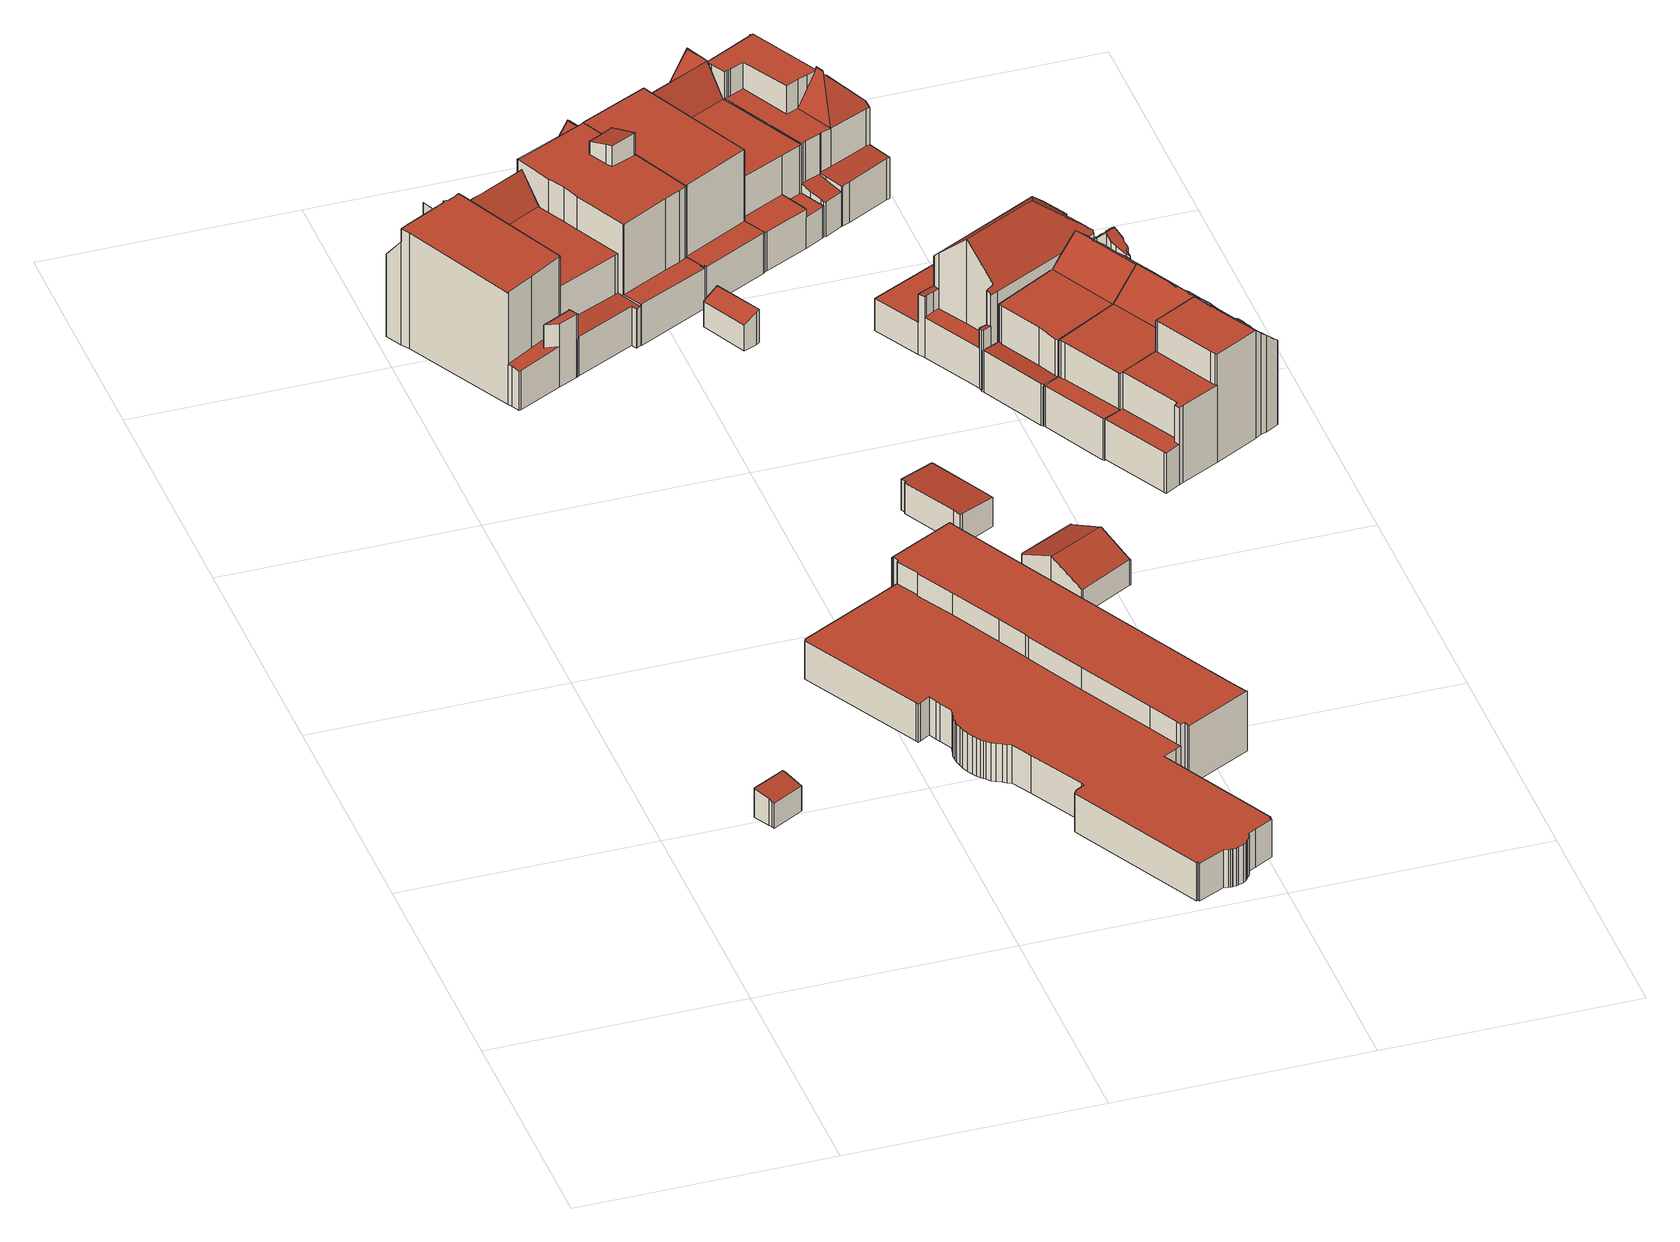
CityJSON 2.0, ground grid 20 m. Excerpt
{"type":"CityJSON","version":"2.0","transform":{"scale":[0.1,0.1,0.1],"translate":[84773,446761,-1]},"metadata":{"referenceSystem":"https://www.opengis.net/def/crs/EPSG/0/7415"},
"CityObjects":{
"building1":{"type":"Building","attributes":{"dak_type":"horizontal","data_area":4.95,"data_coverage":0.858,"geconstateerd":false,"gid":11186734,"h_dak_50p":2.16,"h_dak_70p":2.23,"h_dak_max":2.36,"h_dak_min":1.97,"h_maaiveld":-0.21,"kas_warenhuis":false,"lod11_replace":false,"ondergronds_type":"above ground","oorspronkelijkbouwjaar":1981,"pw_actueel":"yes","pw_bron":"ahn3","reconstructie_methode":"tudelft3d-geoflow","reconstruction_skipped":false,"rmse_lod12":0.113,"rmse_lod13":0.124,"rmse_lod22":0.0182,"rn":1,"status":"Pand in gebruik","t_run":26.86,"val3dity_codes_lod12":"[]","val3dity_codes_lod13":"[]","val3dity_codes_lod22":"[]"},"children":["building1-1"]},
"building1-1":{"type":"BuildingPart","parents":["building1"],"geometry":[{"type":"Solid","lod":"2.2","boundaries":[[[[0,1,2,3,4,5,6,7]],[[8,3,2,9]],[[10,6,5,11]],[[12,0,7,13]],[[9,2,1,14]],[[15,4,3,8]],[[11,5,4,15]],[[13,7,6,10]],[[14,1,0,12]],[[14,12,13,10,11,15,8,9]]]],"semantics":{"surfaces":[{"type":"GroundSurface"},{"type":"WallSurface","on_footprint_edge":true},{"type":"RoofSurface"}],"values":[[0,1,1,1,1,1,1,1,1,2]]}}]},
"building2":{"type":"Building","attributes":{"dak_type":"slanted","data_area":71.95,"data_coverage":0.919,"geconstateerd":false,"gid":17147021,"h_dak_50p":9.7,"h_dak_70p":9.83,"h_dak_max":10.12,"h_dak_min":3.31,"h_maaiveld":-0.1,"kas_warenhuis":false,"lod11_replace":false,"ondergronds_type":"above ground","oorspronkelijkbouwjaar":1918,"pw_actueel":"yes","pw_bron":"ahn3","reconstructie_methode":"tudelft3d-geoflow","reconstruction_skipped":false,"rmse_lod12":2.38,"rmse_lod13":0.674,"rmse_lod22":0.244,"rn":1,"status":"Pand in gebruik","t_run":100.86,"val3dity_codes_lod12":"[]","val3dity_codes_lod13":"[]","val3dity_codes_lod22":"[]"},"children":["building2-1"]},
"building2-1":{"type":"BuildingPart","parents":["building2"],"geometry":[{"type":"Solid","lod":"2.2","boundaries":[[[[16,17,18,19,20,21,22,23,24,25,26,27,28,29,30,31,32,33,34,35,36,37,38,39,40]],[[41,42,43,44]],[[45,46,47,48]],[[49,50,51,52]],[[53,22,21,54]],[[54,21,20,55]],[[56,57,58,59]],[[60,40,39,61]],[[62,16,40,60]],[[63,29,28,64]],[[65,66,30,29,63]],[[67,68,57,56]],[[59,58,69,70,71]],[[72,73,74,75]],[[76,32,31,77]],[[78,79,80,81]],[[82,83,66,65]],[[81,80,83,82]],[[84,33,32,76]],[[44,43,36,35,85]],[[79,27,26,86]],[[64,28,27,79,78]],[[87,37,36,43]],[[88,89,42,41]],[[90,34,33,84]],[[71,70,89,88]],[[91,92,50,49,93]],[[75,74,94,95]],[[77,31,30,66]],[[96,23,22,53]],[[97,25,24,73,72]],[[95,94,46,45]],[[98,55,99]],[[99,55,20,92,91]],[[100,18,17,51]],[[101,19,18,100]],[[48,47,68,67]],[[102,103,86,104]],[[104,86,26,25,97]],[[73,24,23,96]],[[92,20,19,101]],[[105,90,106,107]],[[85,35,34,90,105]],[[108,109,103,102]],[[107,106,109,108]],[[52,51,17,16,62]],[[93,49,110,111]],[[111,110,69,58]],[[61,39,38,112]],[[112,38,37,87]],[[64,78,81,82,65,63]],[[47,98,99,91,93,111,58,57,68]],[[73,96,53,54,55,98,47,46,94,74]],[[86,103,109,106,90,84,76,77,66,83,80,79]],[[92,101,100,51,50]],[[85,105,107,108,102,104,97,72,75,95,45,48,67,56,59,71,88,41,44]],[[112,87,43,42,89,70,69,110,49,52,62,60,61]]]],"semantics":{"surfaces":[{"type":"GroundSurface"},{"type":"WallSurface","on_footprint_edge":false},{"type":"WallSurface","on_footprint_edge":true},{"type":"RoofSurface"}],"values":[[0,1,1,1,2,2,1,2,2,2,2,1,1,1,2,1,1,1,2,2,2,2,2,1,2,1,1,1,2,2,2,1,1,2,2,2,1,1,2,2,2,1,2,1,1,2,1,1,2,2,3,3,3,3,3,3,3]]}}]},
"building3":{"type":"Building","attributes":{"dak_type":"multiple horizontal","data_area":526.29,"data_coverage":0.95,"geconstateerd":false,"gid":18958483,"h_dak_50p":3.18,"h_dak_70p":5.08,"h_dak_max":5.3,"h_dak_min":3.01,"h_maaiveld":-0.098,"kas_warenhuis":false,"lod11_replace":false,"ondergronds_type":"above ground","oorspronkelijkbouwjaar":1990,"pw_actueel":"yes","pw_bron":"ahn3","reconstructie_methode":"tudelft3d-geoflow","reconstruction_skipped":false,"rmse_lod12":1.54,"rmse_lod13":1.13,"rmse_lod22":0.111,"rn":1,"status":"Pand in gebruik","t_run":601.29,"val3dity_codes_lod12":"[]","val3dity_codes_lod13":"[]","val3dity_codes_lod22":"[]"},"children":["building3-1"]},
"building3-1":{"type":"BuildingPart","parents":["building3"],"geometry":[{"type":"Solid","lod":"2.2","boundaries":[[[[113,114,115,116,117,118,119,120,121,122,123,124,125,126,127,128,129,130,131,132,133,134,135,136,137,138,139,140,141,142,143,144,145,146,147,148,149,150,151,152,153,154,155,156,157,158,159,160,161,162,163,164,165,166,167,168,169,170,171,172,173,174,175,176,177,178,179,180,181,182,183,184,185,186,187,188,189]],[[190,179,178,191]],[[191,178,177,192]],[[193,181,180,194]],[[195,173,172,196]],[[197,175,174,198]],[[199,176,175,197]],[[200,171,170,201]],[[202,145,144,203]],[[204,205,206,207]],[[201,170,169,208]],[[198,174,173,195]],[[208,169,168,209]],[[209,168,167,210]],[[211,158,157,212]],[[213,165,164,214]],[[214,164,163,215]],[[210,167,166,216]],[[216,166,165,213]],[[217,162,161,218]],[[215,163,162,217]],[[219,152,151,220]],[[221,149,148,222]],[[223,150,149,221]],[[220,151,150,223]],[[207,206,224,225]],[[226,227,228,229]],[[230,129,128,231]],[[232,189,188,233]],[[234,118,117,235]],[[235,117,116,236]],[[237,127,126,238]],[[239,123,122,240]],[[236,116,115,241]],[[242,114,113,243]],[[244,132,131,245]],[[243,113,189,232]],[[233,188,187,246]],[[247,119,118,234]],[[248,186,185,249]],[[238,126,125,250]],[[251,156,155,252]],[[253,254,255,256]],[[257,121,120,258]],[[259,133,132,244]],[[260,130,129,230]],[[245,131,130,260]],[[261,262,263,264]],[[265,140,139,266]],[[266,139,138,267]],[[267,138,137,268]],[[268,137,136,269,270]],[[270,269,227,226]],[[269,136,135,271]],[[229,228,272,273]],[[273,272,274,275]],[[275,274,205,204]],[[225,224,276,277]],[[240,122,121,257]],[[258,120,119,247]],[[277,276,254,253]],[[256,255,278,279]],[[252,155,154,278]],[[279,278,154,153,280]],[[249,185,184,281]],[[282,147,146,283,284]],[[250,125,124,285]],[[286,159,158,211]],[[246,187,186,248]],[[281,184,183,287]],[[287,183,182,288]],[[194,180,179,190]],[[288,182,181,193]],[[192,177,176,199]],[[284,283,262,261]],[[212,157,156,251]],[[289,160,159,286]],[[218,161,160,289]],[[264,263,142,141,290]],[[291,143,142,263]],[[290,141,140,265]],[[203,144,143,291]],[[280,153,152,219]],[[231,128,127,237]],[[285,124,123,239]],[[241,115,114,242]],[[222,148,147,282]],[[283,146,145,202]],[[292,134,133,259]],[[271,135,134,292]],[[196,172,171,200]],[[281,287,288,193,194,190,191,192,199,197,198,195,196,200,201,208,209,210,216,213,214,215,217,218,289,286,211,212,251,252,278,255,254,276,224,206,205,274,272,228,227,269,271,292,259,244,245,260,230,231,237,238,250,285,239,240,257,258,247,234,235,236,241,242,243,232,233,246,248,249]],[[291,263,262,283,202,203]],[[222,282,284,261,264,290,265,266,267,268,270,226,229,273,275,204,207,225,277,253,256,279,280,219,220,223,221]]]],"semantics":{"surfaces":[{"type":"GroundSurface"},{"type":"WallSurface","on_footprint_edge":true},{"type":"WallSurface","on_footprint_edge":false},{"type":"RoofSurface"}],"values":[[0,1,1,1,1,1,1,1,1,2,1,1,1,1,1,1,1,1,1,1,1,1,1,1,1,2,2,1,1,1,1,1,1,1,1,1,1,1,1,1,1,1,2,1,1,1,1,2,1,1,1,1,2,1,2,2,2,2,1,1,2,2,1,1,1,1,1,1,1,1,1,1,1,1,2,1,1,1,1,1,1,1,1,1,1,1,1,1,1,1,1,3,3,3]]}}]},
"building4":{"type":"Building","attributes":{"dak_type":"slanted","data_area":65.63,"data_coverage":0.868,"geconstateerd":false,"gid":18958386,"h_dak_50p":6.87,"h_dak_70p":6.97,"h_dak_max":10,"h_dak_min":3.19,"h_maaiveld":-0.061,"kas_warenhuis":false,"lod11_replace":false,"ondergronds_type":"above ground","oorspronkelijkbouwjaar":1914,"pw_actueel":"yes","pw_bron":"ahn3","reconstructie_methode":"tudelft3d-geoflow","reconstruction_skipped":false,"rmse_lod12":1.55,"rmse_lod13":1.5,"rmse_lod22":0.0338,"rn":1,"status":"Pand in gebruik","t_run":83.81,"val3dity_codes_lod12":"[]","val3dity_codes_lod13":"[]","val3dity_codes_lod22":"[]"},"children":["building4-1"]},
"building4-1":{"type":"BuildingPart","parents":["building4"],"geometry":[{"type":"Solid","lod":"2.2","boundaries":[[[[293,294,295,296,297,298,299,300,301,302,303,28,304,305,306,307,25,308,309,21]],[[310,305,304,311]],[[312,303,302,313]],[[314,315,316,317]],[[317,316,297,296,318]],[[313,302,301,319]],[[319,301,300,320]],[[54,21,309,321]],[[322,298,297,316]],[[311,304,28,323]],[[323,28,303,312]],[[324,325,315,314]],[[326,295,294,327]],[[328,306,305,310,329]],[[329,310,325,324]],[[330,25,307,331]],[[332,293,21,54]],[[333,308,25,330]],[[318,296,295,326]],[[331,307,306,328]],[[321,309,308,333]],[[327,294,293,332]],[[320,300,299,334]],[[334,299,298,322]],[[335,336,337,338,328,329,324,314,317,318]],[[339,340,341,331,328,338,337,336,335,318,326,342]],[[341,340,339,342,326,327,332,54,321,333,330,331]],[[334,322,316,315,325,310,311,323,312,313,319,320]]]],"semantics":{"surfaces":[{"type":"GroundSurface"},{"type":"WallSurface","on_footprint_edge":true},{"type":"WallSurface","on_footprint_edge":false},{"type":"RoofSurface"}],"values":[[0,1,1,2,1,1,1,1,1,1,1,2,1,1,2,1,1,1,1,1,1,1,1,1,3,3,3,3]]}}]},
"building5":{"type":"Building","attributes":{"dak_type":"slanted","data_area":82.8,"data_coverage":0.931,"geconstateerd":false,"gid":18958197,"h_dak_50p":9.75,"h_dak_70p":9.94,"h_dak_max":11.66,"h_dak_min":3.34,"h_maaiveld":-0.073,"kas_warenhuis":false,"lod11_replace":false,"ondergronds_type":"above ground","oorspronkelijkbouwjaar":1914,"pw_actueel":"yes","pw_bron":"ahn3","reconstructie_methode":"tudelft3d-geoflow","reconstruction_skipped":false,"rmse_lod12":2.57,"rmse_lod13":1.73,"rmse_lod22":0.313,"rn":1,"status":"Pand in gebruik","t_run":114.33,"val3dity_codes_lod12":"[]","val3dity_codes_lod13":"[]","val3dity_codes_lod22":"[]"},"children":["building5-1"]},
"building5-1":{"type":"BuildingPart","parents":["building5"],"geometry":[{"type":"Solid","lod":"2.2","boundaries":[[[[343,344,345,346,347,348,349,350,351,352,353,354,355,356,299,357,358,359,360,361,362,363,364,365,366,367,368,369,370,371,372,373]],[[374,375,376,377]],[[378,369,368,379]],[[380,364,363,381]],[[382,356,355,383]],[[379,368,367,384]],[[385,373,386,387]],[[381,363,362,388]],[[389,299,356,382]],[[390,345,344,391]],[[392,393,375,374]],[[377,376,361,360,394]],[[394,360,359,395]],[[395,359,358,396]],[[388,362,361,376]],[[397,354,353,398]],[[398,353,352,399]],[[400,401,402,403]],[[404,405,393,392]],[[406,407,405,404]],[[408,370,369,378]],[[409,348,347,407,406]],[[410,349,348,409]],[[411,357,299,389]],[[412,411,413,414]],[[415,416,350,349,410,417]],[[418,419,420,421]],[[396,358,357,411,412]],[[422,423,419,418]],[[414,413,424,425]],[[399,352,351,420]],[[426,427,416,415]],[[421,420,351,350,416]],[[384,367,366,428]],[[429,430,431,432]],[[417,410,401,400]],[[383,355,354,397]],[[403,402,430,429]],[[432,431,427,426]],[[425,424,423,422]],[[433,434,435,436]],[[428,366,365,435]],[[387,386,437,438]],[[386,373,372,439]],[[436,435,365,364,380]],[[438,437,434,433]],[[440,343,373,385]],[[439,372,371,441]],[[391,344,343,440]],[[442,346,345,390]],[[441,371,370,408]],[[407,347,346,442]],[[388,376,375,393,440,385,387,438,433,436,380,381]],[[405,407,442,390,391,440,393]],[[419,423,424,413,411,389,382,383,397,398,399,420]],[[427,431,430,402,401,410,409,406,404,392,374,377,394,395,396,412,414,425,422,418,421,416]],[[400,403,429,432,426,415,417]],[[439,441,408,378,379,384,428,435,434,437,386]]]],"semantics":{"surfaces":[{"type":"GroundSurface"},{"type":"WallSurface","on_footprint_edge":false},{"type":"WallSurface","on_footprint_edge":true},{"type":"RoofSurface"}],"values":[[0,1,2,2,2,2,2,2,2,2,1,2,2,2,2,2,2,1,1,1,2,2,2,2,1,2,1,2,1,1,2,1,2,2,1,1,2,1,1,1,1,2,1,2,2,1,2,2,2,2,2,2,3,3,3,3,3,3]]}}]},
"building6":{"type":"Building","attributes":{"dak_type":"horizontal","data_area":15.14,"data_coverage":0.771,"geconstateerd":false,"gid":17152733,"h_dak_50p":2.49,"h_dak_70p":2.54,"h_dak_max":2.69,"h_dak_min":2.27,"h_maaiveld":-0.116,"kas_warenhuis":false,"lod11_replace":false,"ondergronds_type":"above ground","oorspronkelijkbouwjaar":1995,"pw_actueel":"yes","pw_bron":"ahn3","reconstructie_methode":"tudelft3d-geoflow","reconstruction_skipped":false,"rmse_lod12":0.0863,"rmse_lod13":0.0979,"rmse_lod22":0.0139,"rn":1,"status":"Pand in gebruik","t_run":67.44,"val3dity_codes_lod12":"[]","val3dity_codes_lod13":"[]","val3dity_codes_lod22":"[]"},"children":["building6-1"]},
"building6-1":{"type":"BuildingPart","parents":["building6"],"geometry":[{"type":"Solid","lod":"2.2","boundaries":[[[[443,444,445,446,447,448,449,450,451,452,453]],[[454,447,446,455]],[[456,448,447,454]],[[455,446,445,457]],[[458,452,451,459]],[[460,453,452,458]],[[459,451,450,461]],[[457,445,444,462]],[[463,443,453,460]],[[462,444,443,463]],[[464,449,448,456]],[[461,450,449,464]],[[458,459,461,464,456,454,455,457,462,463,460]]]],"semantics":{"surfaces":[{"type":"GroundSurface"},{"type":"WallSurface","on_footprint_edge":true},{"type":"RoofSurface"}],"values":[[0,1,1,1,1,1,1,1,1,1,1,1,2]]}}]},
"building7":{"type":"Building","attributes":{"dak_type":"slanted","data_area":5.02,"data_coverage":0.862,"geconstateerd":false,"gid":14670235,"h_dak_50p":2.32,"h_dak_70p":2.45,"h_dak_max":2.69,"h_dak_min":1.79,"h_maaiveld":-0.197,"kas_warenhuis":false,"lod11_replace":false,"ondergronds_type":"above ground","oorspronkelijkbouwjaar":1914,"pw_actueel":"yes","pw_bron":"ahn3","reconstructie_methode":"tudelft3d-geoflow","reconstruction_skipped":false,"rmse_lod12":0.274,"rmse_lod13":0.299,"rmse_lod22":0.0464,"rn":1,"status":"Pand in gebruik","t_run":41.94,"val3dity_codes_lod12":"[]","val3dity_codes_lod13":"[]","val3dity_codes_lod22":"[]"},"children":["building7-1"]},
"building7-1":{"type":"BuildingPart","parents":["building7"],"geometry":[{"type":"Solid","lod":"2.2","boundaries":[[[[465,466,467,468,469,470,471]],[[472,465,471,473]],[[474,470,469,475]],[[473,471,470,474]],[[475,469,468,476]],[[477,467,466,478]],[[476,468,467,477]],[[478,466,465,472]],[[476,477,478,472,473,474,475]]]],"semantics":{"surfaces":[{"type":"GroundSurface"},{"type":"WallSurface","on_footprint_edge":true},{"type":"RoofSurface"}],"values":[[0,1,1,1,1,1,1,1,2]]}}]},
"building8":{"type":"Building","attributes":{"dak_type":"slanted","data_area":76.21,"data_coverage":0.939,"geconstateerd":false,"gid":18958106,"h_dak_50p":9.74,"h_dak_70p":9.86,"h_dak_max":10.09,"h_dak_min":3.27,"h_maaiveld":-0.079,"kas_warenhuis":false,"lod11_replace":false,"ondergronds_type":"above ground","oorspronkelijkbouwjaar":1914,"pw_actueel":"yes","pw_bron":"ahn3","reconstructie_methode":"tudelft3d-geoflow","reconstruction_skipped":false,"rmse_lod12":2.39,"rmse_lod13":0.617,"rmse_lod22":0.0521,"rn":1,"status":"Pand in gebruik","t_run":90.33,"val3dity_codes_lod12":"[]","val3dity_codes_lod13":"[]","val3dity_codes_lod22":"[]"},"children":["building8-1"]},
"building8-1":{"type":"BuildingPart","parents":["building8"],"geometry":[{"type":"Solid","lod":"2.2","boundaries":[[[[479,345,480,481,482,483,484,485,486,487,488,489,490,491,492,493,351,494,347]],[[495,490,489,496]],[[497,484,483,498]],[[406,499,347,494,500]],[[501,485,484,497]],[[502,480,345,390]],[[503,504,481,480,502]],[[505,506,507,508]],[[509,491,490,495]],[[510,511,512,513]],[[508,507,514,515]],[[516,488,487,514]],[[517,518,519,512]],[[520,479,347,499]],[[521,522,504,503]],[[515,514,487,486,511,510]],[[420,351,493,523]],[[390,345,479,520]],[[524,482,481,504]],[[525,526,499,406]],[[523,493,492,527]],[[527,492,491,509]],[[421,420,506,505]],[[496,489,488,516]],[[511,486,485,501]],[[528,529,526,525]],[[498,483,482,524]],[[500,494,351,420,421]],[[513,512,519,529,528]],[[518,517,530]],[[531,532,530]],[[532,531,522,521]],[[510,513,528,525,406,500,421,505,508,515]],[[496,516,514,507,506,420,523,527,509,495]],[[530,532,521,503,502,390,520,499,526,529,519,518]],[[522,531,530,517,512,511,501,497,498,524,504]]]],"semantics":{"surfaces":[{"type":"GroundSurface"},{"type":"WallSurface","on_footprint_edge":true},{"type":"WallSurface","on_footprint_edge":false},{"type":"RoofSurface"}],"values":[[0,1,1,1,1,1,1,2,1,2,2,1,2,1,2,1,1,1,1,2,1,1,2,1,1,2,1,1,2,2,2,2,3,3,3,3]]}}]},
"building9":{"type":"Building","attributes":{"dak_type":"slanted","data_area":26.99,"data_coverage":0.902,"geconstateerd":false,"gid":17152734,"h_dak_50p":2.78,"h_dak_70p":3.04,"h_dak_max":3.5,"h_dak_min":2.12,"h_maaiveld":-0.115,"kas_warenhuis":false,"lod11_replace":false,"ondergronds_type":"above ground","oorspronkelijkbouwjaar":1999,"pw_actueel":"yes","pw_bron":"ahn3","reconstructie_methode":"tudelft3d-geoflow","reconstruction_skipped":false,"rmse_lod12":0.455,"rmse_lod13":0.466,"rmse_lod22":0.0306,"rn":1,"status":"Pand in gebruik","t_run":71.82,"val3dity_codes_lod12":"[]","val3dity_codes_lod13":"[]","val3dity_codes_lod22":"[]"},"children":["building9-1"]},
"building9-1":{"type":"BuildingPart","parents":["building9"],"geometry":[{"type":"Solid","lod":"2.2","boundaries":[[[[533,534,535,536,537,538,539,540,541,542,543,544]],[[545,539,538,546]],[[547,544,543,548]],[[549,542,541,550]],[[551,533,544,547]],[[552,540,539,545]],[[548,543,542,549]],[[550,541,540,552]],[[553,536,535,554]],[[554,535,534,555]],[[546,538,537,556]],[[556,537,536,553]],[[555,534,533,551]],[[547,548,549,550,552,545,546,557,558]],[[555,551,547,558,557,546,556,553,554]]]],"semantics":{"surfaces":[{"type":"GroundSurface"},{"type":"WallSurface","on_footprint_edge":true},{"type":"RoofSurface"}],"values":[[0,1,1,1,1,1,1,1,1,1,1,1,1,2,2]]}}]},
"building10":{"type":"Building","attributes":{"dak_type":"slanted","data_area":71.56,"data_coverage":0.891,"geconstateerd":false,"gid":18958103,"h_dak_50p":6.91,"h_dak_70p":7,"h_dak_max":9.51,"h_dak_min":2.56,"h_maaiveld":-0.086,"kas_warenhuis":false,"lod11_replace":false,"ondergronds_type":"above ground","oorspronkelijkbouwjaar":1914,"pw_actueel":"yes","pw_bron":"ahn3","reconstructie_methode":"tudelft3d-geoflow","reconstruction_skipped":false,"rmse_lod12":1.83,"rmse_lod13":0.795,"rmse_lod22":0.0291,"rn":1,"status":"Pand in gebruik","t_run":92.2,"val3dity_codes_lod12":"[]","val3dity_codes_lod13":"[]","val3dity_codes_lod22":"[]"},"children":["building10-1"]},
"building10-1":{"type":"BuildingPart","parents":["building10"],"geometry":[{"type":"Solid","lod":"2.2","boundaries":[[[[559,560,561,562,563,564,565,566,567,568,489,488,569,570,571,572,573,484,574,575,576,577,578]],[[579,566,565,580]],[[581,561,560,582]],[[583,576,575,584]],[[585,567,566,579]],[[586,562,561,581]],[[497,484,573,587]],[[588,571,570,589]],[[590,563,562,586]],[[591,569,488,592]],[[587,573,572,593]],[[593,572,571,594]],[[595,574,484,497]],[[596,577,576,583]],[[597,578,577,596]],[[594,571,588]],[[580,565,564,598]],[[599,489,568,600]],[[600,568,567,585,601]],[[601,585,602,603]],[[582,560,559,604]],[[582,605,606]],[[604,559,578,597]],[[603,602,607,608]],[[609,608,607,610,611]],[[612,598,564,563,590]],[[611,610,598,612]],[[606,605,613]],[[592,488,489,599]],[[589,570,569,591,614]],[[615,616,608,609]],[[614,591,616,615]],[[584,575,574,595]],[[617,581,582,606,618,619,620,593,594,588]],[[598,610,607,602,585,579,580]],[[606,613,621,595,497,587,593,620,619,618]],[[590,586,581,617,588,589,614,615,609,611,612]],[[616,591,592,599,600,601,603,608]],[[604,597,596,583,584,595,621,613,605,582]]]],"semantics":{"surfaces":[{"type":"GroundSurface"},{"type":"WallSurface","on_footprint_edge":true},{"type":"WallSurface","on_footprint_edge":false},{"type":"RoofSurface"}],"values":[[0,1,1,1,1,1,1,1,1,1,1,1,1,1,1,1,1,1,1,2,1,2,1,2,2,1,2,2,1,1,2,2,1,3,3,3,3,3,3]]}}]},
"building11":{"type":"Building","attributes":{"dak_type":"slanted","data_area":78.34,"data_coverage":0.865,"geconstateerd":false,"gid":18958201,"h_dak_50p":7.93,"h_dak_70p":8.92,"h_dak_max":9.98,"h_dak_min":2.81,"h_maaiveld":-0.091,"kas_warenhuis":false,"lod11_replace":false,"ondergronds_type":"above ground","oorspronkelijkbouwjaar":1914,"pw_actueel":"yes","pw_bron":"ahn3","reconstructie_methode":"tudelft3d-geoflow","reconstruction_skipped":false,"rmse_lod12":2.44,"rmse_lod13":1.48,"rmse_lod22":0.188,"rn":1,"status":"Pand in gebruik","t_run":138.2,"val3dity_codes_lod12":"[]","val3dity_codes_lod13":"[]","val3dity_codes_lod22":"[]"},"children":["building11-1"]},
"building11-1":{"type":"BuildingPart","parents":["building11"],"geometry":[{"type":"Solid","lod":"2.2","boundaries":[[[[622,623,624,625,626,627,628,629,630,631,632,633,634,565,635,636,564,637,638,639,640,641,642,560,559,576,643,644,645,646,647,648,649,650,651,652]],[[653,654,633,632,655]],[[656,645,644,657]],[[583,576,559,658,604]],[[659,625,624,660,661]],[[662,650,649,663]],[[664,651,650,662]],[[665,628,627,666]],[[667,647,646,668]],[[669,670,668,671]],[[672,673,670,669]],[[674,675,666,676]],[[677,629,628,665]],[[678,679,680,681]],[[682,637,564,679,678]],[[683,641,640,684,685]],[[686,687,688,689]],[[690,691,687,686]],[[692,638,637,682]],[[679,564,636,693]],[[694,695,696,697,698]],[[699,634,633,654]],[[700,701,702]],[[703,704,702]],[[698,697,705,706]],[[707,708,709]],[[676,666,627,626,710]],[[658,559,560,711]],[[671,668,646,645,656]],[[712,713,643,576,583]],[[706,705,714,715]],[[689,688,701,700]],[[708,707,704,703]],[[716,652,651,664]],[[710,626,625,659]],[[717,622,652,716]],[[718,635,565,719]],[[713,712,720]],[[721,722,658]],[[723,623,622,717,724]],[[724,717,673,672]],[[725,726,654,653]],[[719,565,634,699]],[[727,728,691,690]],[[663,649,648,729]],[[661,660,730]],[[660,624,623,723]],[[693,636,635,718]],[[731,631,630,732]],[[732,630,629,677]],[[685,684,733,734]],[[722,721,720]],[[657,644,643,713]],[[715,714,675,674]],[[655,632,631,731]],[[711,560,642,735]],[[735,642,641,683]],[[734,733,736,737]],[[737,736,728,727]],[[738,639,638,692]],[[684,640,639,738]],[[681,680,695,694]],[[697,696,726,725]],[[729,648,647,667]],[[709,739,740,710,659,661,730,741,742,704,707]],[[710,740,739,709,715,674,676]],[[708,703,702,701,688,715,709]],[[743,742,741,730,660,723,724,672,669,671,656,657,713,720,721]],[[720,712,583,604,658,722]],[[675,714,705,697,725,653,655,731,732,677,665,666]],[[711,735,683,685,734,737,727,690,686,689,700,702,704,742,743,721,658]],[[681,694,698,706,715,688,687,691,728,736,733,684,738,692,682,678]],[[726,696,695,680,679,693,718,719,699,654]],[[729,667,668,670,673,717,716,664,662,663]]]],"semantics":{"surfaces":[{"type":"GroundSurface"},{"type":"WallSurface","on_footprint_edge":true},{"type":"WallSurface","on_footprint_edge":false},{"type":"RoofSurface"}],"values":[[0,1,1,1,1,1,1,1,1,2,2,2,1,2,1,1,2,2,1,1,2,1,2,2,2,2,1,1,1,1,2,2,2,1,1,1,1,2,2,1,2,2,1,2,1,2,1,1,1,1,2,2,1,2,1,1,1,2,2,1,1,2,2,1,3,3,3,3,3,3,3,3,3,3]]}}]},
"building12":{"type":"Building","attributes":{"dak_type":"slanted","data_area":111.13,"data_coverage":0.886,"geconstateerd":false,"gid":18958382,"h_dak_50p":7.86,"h_dak_70p":8.84,"h_dak_max":10.61,"h_dak_min":2.23,"h_maaiveld":-0.229,"kas_warenhuis":false,"lod11_replace":false,"ondergronds_type":"above ground","oorspronkelijkbouwjaar":1919,"pw_actueel":"yes","pw_bron":"ahn3","reconstructie_methode":"tudelft3d-geoflow","reconstruction_skipped":false,"rmse_lod12":3.88,"rmse_lod13":0.867,"rmse_lod22":0.151,"rn":1,"status":"Pand in gebruik","t_run":137.02,"val3dity_codes_lod12":"[]","val3dity_codes_lod13":"[]","val3dity_codes_lod22":"[]"},"children":["building12-1"]},
"building12-1":{"type":"BuildingPart","parents":["building12"],"geometry":[{"type":"Solid","lod":"2.2","boundaries":[[[[744,745,746,747,748,749,750,751,752,753,754,755,756,757,758,759,760,761,762,763,764,765,766,767,768]],[[769,755,754,770,771]],[[772,773,774,775]],[[775,774,776,777]],[[778,757,756,779]],[[780,753,752,781]],[[777,776,782,783]],[[784,785,768,767,786,787]],[[786,767,766,788]],[[789,790,751,750,773,772]],[[773,750,749,791]],[[783,782,792,793]],[[781,752,751,790]],[[794,795,790,789]],[[796,758,757,778]],[[797,759,758,796]],[[798,760,759,797]],[[799,788,766,765,800]],[[801,802,785,784]],[[803,744,768,785]],[[804,747,746,805]],[[779,756,755,769]],[[806,807,788,799]],[[800,765,764,808]],[[791,749,748,809]],[[809,748,747,804]],[[810,811,812,813,814]],[[815,761,760,798]],[[816,817,811,810]],[[818,819,820,821]],[[822,823,802,801]],[[813,812,807,806]],[[814,813,824,825]],[[808,764,763,826]],[[825,824,826,827]],[[828,745,744,803]],[[793,792,829,830,831]],[[787,786,819,818]],[[832,762,761,815]],[[830,829,823,822]],[[821,820,833,834]],[[831,830,834,835]],[[835,834,833,817,816]],[[771,770,795,794]],[[827,826,763,762,832]],[[770,754,753,780]],[[805,746,745,828]],[[807,812,811,817,833,820,819,786,788]],[[826,824,813,806,799,800,808]],[[834,830,822,801,784,787,818,821]],[[836,837,777,783,793,831,835,816,838]],[[804,805,828,803,785,802,823,829,792,782,776,774,773,791,809]],[[832,815,798,797,796,778,839,840,841,842,836,838,816,810,814,825,827]],[[770,780,781,790,795]],[[769,771,794,789,772,775,777,837,836,842,841,840,839,778,779]]]],"semantics":{"surfaces":[{"type":"GroundSurface"},{"type":"WallSurface","on_footprint_edge":true},{"type":"WallSurface","on_footprint_edge":false},{"type":"RoofSurface"}],"values":[[0,1,2,2,1,1,2,1,1,1,1,2,1,2,1,1,1,1,2,1,1,1,2,1,1,1,2,1,2,2,2,2,2,1,2,1,2,2,1,2,2,2,2,2,1,1,1,3,3,3,3,3,3,3,3]]}}]},
"building13":{"type":"Building","attributes":{"dak_type":"slanted","data_area":59.38,"data_coverage":0.851,"geconstateerd":false,"gid":18958372,"h_dak_50p":6.56,"h_dak_70p":7.46,"h_dak_max":8.89,"h_dak_min":3.12,"h_maaiveld":-0.325,"kas_warenhuis":false,"lod11_replace":false,"ondergronds_type":"above ground","oorspronkelijkbouwjaar":1915,"pw_actueel":"yes","pw_bron":"ahn3","reconstructie_methode":"tudelft3d-geoflow","reconstruction_skipped":false,"rmse_lod12":1.58,"rmse_lod13":0.952,"rmse_lod22":0.0852,"rn":1,"status":"Pand in gebruik","t_run":103.02,"val3dity_codes_lod12":"[]","val3dity_codes_lod13":"[]","val3dity_codes_lod22":"[]"},"children":["building13-1"]},
"building13-1":{"type":"BuildingPart","parents":["building13"],"geometry":[{"type":"Solid","lod":"2.2","boundaries":[[[[843,844,845,846,847,848,849,850,851,852,853,854,855,856,857,858,859,860,861,862,863,864,865,866,867,868,869,870,871,872,873,874,875,876,877,878]],[[879,847,846,880]],[[881,851,850,882]],[[883,884,882,885]],[[886,887,888,889]],[[887,876,875,890]],[[891,892,843,878,893]],[[893,878,877,894]],[[895,862,861,896]],[[897,898,899,900]],[[901,855,854,902]],[[903,856,855,901]],[[904,873,872,905]],[[905,872,871,906]],[[907,858,857,908,909]],[[910,859,858,907]],[[911,849,848,912]],[[913,914,884,883]],[[885,882,850,849,911]],[[909,908,915,916]],[[912,848,847,879]],[[917,853,852,918]],[[919,920,914,913]],[[921,922,923,924]],[[925,926,927,928]],[[929,844,843,892]],[[890,875,874,930]],[[931,860,859,910]],[[932,933,934,935]],[[933,932,936]],[[937,865,864,938]],[[939,866,865,937]],[[797,861,860,931]],[[896,861,797]],[[940,863,862,895]],[[938,864,863,940]],[[941,867,866,939]],[[942,868,867,941]],[[943,869,868,942]],[[906,871,870,944]],[[944,870,869,923]],[[894,877,876,887,886]],[[930,874,873,904]],[[935,934,945,946]],[[947,948,922,921]],[[949,950,898,897]],[[880,846,845,951]],[[946,945,950,949]],[[900,899,892,891]],[[916,915,920,919]],[[924,923,869,943]],[[928,927,948,947]],[[908,857,856,903]],[[918,852,851,881]],[[902,854,853,917]],[[889,888,926,925]],[[951,845,844,929]],[[909,916,919,913,883,885,911,952,953,907]],[[954,955,956,931,910,907,953,952,911,912,957,958,959,960]],[[901,902,917,918,881,882,884,914,920,915,908,903]],[[951,929,892,899,898,950,945,934,933,936,961,895,896,797,931,956,955,954,960,959,958,957,912,879,880]],[[936,932,935,946,947,921,924,943,942,941,939,937,938,940,895,961]],[[886,889,925,928,947,946,949,897,900,891,893,894]],[[888,887,890,930,904,905,906,944,923,922,948,927,926]]]],"semantics":{"surfaces":[{"type":"GroundSurface"},{"type":"WallSurface","on_footprint_edge":true},{"type":"WallSurface","on_footprint_edge":false},{"type":"RoofSurface"}],"values":[[0,1,1,2,2,1,1,1,1,2,1,1,1,1,1,1,1,2,1,2,1,1,2,2,2,1,1,1,2,2,1,1,1,1,1,1,1,1,1,1,1,1,1,2,2,2,1,2,2,2,1,2,1,1,1,2,1,3,3,3,3,3,3,3]]}}]},
"building14":{"type":"Building","attributes":{"dak_type":"slanted","data_area":59.29,"data_coverage":0.849,"geconstateerd":false,"gid":18958475,"h_dak_50p":6.53,"h_dak_70p":7.45,"h_dak_max":9.3,"h_dak_min":3.13,"h_maaiveld":-0.292,"kas_warenhuis":false,"lod11_replace":false,"ondergronds_type":"above ground","oorspronkelijkbouwjaar":1915,"pw_actueel":"yes","pw_bron":"ahn3","reconstructie_methode":"tudelft3d-geoflow","reconstruction_skipped":false,"rmse_lod12":1.61,"rmse_lod13":1.02,"rmse_lod22":0.337,"rn":1,"status":"Pand in gebruik","t_run":86.35,"val3dity_codes_lod12":"[104]","val3dity_codes_lod13":"[104]","val3dity_codes_lod22":"[104]"},"children":["building14-1"]},
"building14-1":{"type":"BuildingPart","parents":["building14"],"geometry":[{"type":"MultiSurface","lod":"2.2","boundaries":[[[962,963,964,965,966,967,968,969,970,971,972,973,974,975,976,977,978,979,980,981,982,983,984,985,852,986,987,849,848,847,988]],[[989,974,973,990]],[[991,852,985,992]],[[993,986,852,991]],[[994,963,962,995]],[[990,973,972,996]],[[997,971,970,998]],[[999,997,1000,1001]],[[1002,976,975,1003]],[[992,985,984,1004]],[[1005,987,986,993]],[[996,972,971,997,999]],[[1006,1007,981,980,1008]],[[1009,1010,1011]],[[1012,979,978,1013]],[[1014,1015,1016,1017]],[[1018,969,968,1019]],[[998,970,969,1018]],[[995,962,988,1020]],[[1021,982,981,1007]],[[1017,1016,1007,1006]],[[1004,984,983,1022]],[[912,848,849,911]],[[1023,1024,967,966,1025]],[[1025,966,965,1026]],[[1026,965,964,1027]],[[1019,968,967,1024]],[[1027,964,963,994]],[[1028,1029,1015,1014]],[[1030,1005,1029,1028]],[[911,849,987,1005,1030]],[[1008,980,979,1012]],[[1020,988,847,879]],[[879,847,848,912]],[[1031,1032,963,994]],[[1001,1000,1024,1023]],[[1003,975,974,989]],[[1033,977,976,1002]],[[1013,978,977,1033]],[[1022,983,982,1021]],[[1008,1034,1035,911,1030,1028,1014,1017,1006]],[[991,992,1004,1022,1021,1007,1016,1015,1029,1005,993]],[[1011,1036,912,911,1035,1034,1008,1012,1013,1037,1038,1039,1040,1041,1009]],[[1024,1000,997,998,1018,1019]],[[1037,1013,1033,1002,1003,989,990,996,999,1001,1023,1025,1026,1027,994,1031,994,995,1020,879,912,1036,1011,1010,1009,1041,1040,1039,1038]]],"semantics":{"surfaces":[{"type":"GroundSurface"},{"type":"WallSurface","on_footprint_edge":true},{"type":"WallSurface","on_footprint_edge":false},{"type":"RoofSurface"}],"values":[0,1,1,1,1,1,1,2,1,1,1,1,1,2,1,2,1,1,1,1,2,1,1,1,1,1,1,1,2,2,1,1,1,1,1,2,1,1,1,1,3,3,3,3,3]}}]},
"building15":{"type":"Building","attributes":{"dak_type":"slanted","data_area":60.68,"data_coverage":0.874,"geconstateerd":false,"gid":18958370,"h_dak_50p":7.99,"h_dak_70p":9.2,"h_dak_max":9.41,"h_dak_min":3.19,"h_maaiveld":-0.251,"kas_warenhuis":false,"lod11_replace":false,"ondergronds_type":"above ground","oorspronkelijkbouwjaar":1915,"pw_actueel":"yes","pw_bron":"ahn3","reconstructie_methode":"tudelft3d-geoflow","reconstruction_skipped":false,"rmse_lod12":2.66,"rmse_lod13":1.2,"rmse_lod22":0.262,"rn":1,"status":"Pand in gebruik","t_run":94.67,"val3dity_codes_lod12":"[]","val3dity_codes_lod13":"[]","val3dity_codes_lod22":"[]"},"children":["building15-1"]},
"building15-1":{"type":"BuildingPart","parents":["building15"],"geometry":[{"type":"Solid","lod":"2.2","boundaries":[[[[1042,1043,1044,1045,1046,1047,1048,1049,1050,1051,1052,1053,1054,1055,1056,1057,1058,1059,1060,1061,1062,1063,1064,1065,1066,1067,1068,1069,1070]],[[1022,1056,1055,1071]],[[1072,1066,1065,1073]],[[1073,1065,1064,1074]],[[1075,1068,1067,1076]],[[1074,1064,1063,1077]],[[1078,1057,1056,1022]],[[1079,1080,1062,1061,1081]],[[1082,1052,1051,1083]],[[1077,1063,1062,1080]],[[1084,1085,1080,1079]],[[1086,1083,1051,1050,1087]],[[1088,1047,1046,1089]],[[1089,1046,1045,1090]],[[1091,1092,1093,1094]],[[1076,1067,1066,1072]],[[1095,1096,1097,1098]],[[1099,1100,1101,1102]],[[1103,1043,1042,1092,1091]],[[1102,1101,1083,1086]],[[1090,1045,1044,1104]],[[1087,1050,1049,1105]],[[1106,1048,1047,1088]],[[1105,1049,1048,1106]],[[1107,1108,1109,1110]],[[1111,1059,1058,1112]],[[1071,1055,1054,1113]],[[1112,1058,1057,1078]],[[1114,1060,1059,1111,1115]],[[1116,1114,1117,1118]],[[1081,1061,1060,1114,1116]],[[1115,1111,1119,1120]],[[1120,1119,1108,1107]],[[1113,1054,1053,1109]],[[1110,1109,1053,1052,1082]],[[1104,1044,1043,1103]],[[1121,1069,1068,1075]],[[1094,1093,1096,1095]],[[1118,1117,1100,1099]],[[1092,1042,1070,1122]],[[1122,1070,1069,1121]],[[1098,1097,1085,1084]],[[1109,1108,1119,1111,1112,1078,1022,1071,1113]],[[1100,1117,1114,1115,1120,1107,1110,1082,1083,1101]],[[1123,1124,1125,1126,1127,1081,1116,1118,1099,1102,1086,1087,1128,1129]],[[1092,1122,1121,1075,1076,1072,1073,1074,1077,1080,1085,1097,1096,1093]],[[1123,1129,1128,1087,1105,1106,1088,1089,1090,1104,1103,1091,1094,1095,1098,1084,1079,1081,1127,1126,1125,1124]]]],"semantics":{"surfaces":[{"type":"GroundSurface"},{"type":"WallSurface","on_footprint_edge":true},{"type":"WallSurface","on_footprint_edge":false},{"type":"RoofSurface"}],"values":[[0,1,1,1,1,1,1,1,1,1,2,1,1,1,2,1,2,2,1,2,1,1,1,1,2,1,1,1,1,2,1,2,2,1,1,1,1,2,2,1,1,2,3,3,3,3,3]]}}]}
},
"vertices":[
[105,201,8],[80,187,8],[79,190,8],[78,192,8],[71,204,8],[71,205,8],[97,219,8],[98,217,8],[78,192,31],[79,190,30],[97,219,33],[71,205,33],[105,201,30],[98,217,33],[80,187,30],[71,204,33],
[25,854,9],[37,860,9],[51,867,9],[54,861,9],[56,859,9],[59,861,9],[60,860,9],[64,851,9],[66,849,9],[68,845,9],[112,760,9],[116,752,9],[120,745,9],[119,745,9],[104,738,9],[69,720,9],[68,720,9],[65,726,9],[63,729,9],[18,815,9],[14,821,9],[7,834,9],[20,841,9],[24,843,9],[30,845,9],[15,822,110],[15,822,99],[14,821,99],[14,821,110],[57,844,110],[57,844,98],[53,844,96],[53,844,110],[41,853,79],[41,853,43],[37,860,44],[37,860,69],[60,860,82],[59,861,81],[56,859,81],[52,842,110],[52,842,99],[48,840,104],[48,840,110],[30,845,81],[24,843,81],[25,854,69],[119,745,64],[120,745,64],[104,738,64],[104,738,44],[53,842,110],[53,842,98],[48,840,98],[45,838,98],[45,838,110],[66,849,110],[66,849,98],[64,848,98],[64,848,110],[68,720,43],[69,720,43],[116,752,64],[116,752,44],[115,751,44],[115,751,64],[93,740,64],[93,740,44],[65,726,44],[18,815,110],[112,760,44],[7,834,81],[18,824,110],[18,824,99],[63,729,44],[56,859,87],[56,859,43],[41,853,105],[63,847,98],[63,847,110],[64,851,94],[68,845,110],[58,857,85],[56,859,86],[51,867,44],[54,861,44],[111,759,106],[111,759,44],[112,760,106],[63,729,106],[63,730,44],[63,730,106],[85,743,106],[85,743,44],[46,843,93],[46,843,104],[20,841,81],
[240,195,9],[239,196,9],[237,198,9],[235,201,9],[233,204,9],[231,208,9],[229,213,9],[228,217,9],[227,221,9],[227,225,9],[227,229,9],[228,231,9],[228,234,9],[229,238,9],[224,248,9],[222,252,9],[219,258,9],[211,253,9],[209,252,9],[208,254,9],[157,350,9],[158,351,9],[158,352,9],[241,395,9],[242,396,9],[240,401,9],[239,401,9],[291,428,9],[292,426,9],[294,422,9],[309,430,9],[310,429,9],[424,210,9],[408,202,9],[409,200,9],[419,181,9],[425,170,9],[426,169,9],[374,142,9],[373,143,9],[372,147,9],[369,146,9],[364,143,9],[354,138,9],[358,130,9],[402,45,9],[401,44,9],[402,42,9],[387,34,9],[381,31,9],[381,29,9],[380,27,9],[378,24,9],[377,23,9],[376,21,9],[373,19,9],[369,18,9],[367,17,9],[365,17,9],[364,17,9],[363,17,9],[361,17,9],[358,18,9],[337,8,9],[336,10,9],[335,9,9],[280,115,9],[280,116,9],[282,119,9],[289,123,9],[288,126,9],[265,169,9],[256,185,9],[253,186,9],[250,188,9],[246,190,9],[243,192,9],[280,115,42],[335,9,42],[336,10,42],[282,119,42],[280,116,42],[363,17,42],[364,17,42],[358,18,42],[361,17,42],[337,8,42],[365,17,42],[367,17,42],[424,210,41],[310,429,41],[287,306,61],[287,306,42],[299,283,42],[299,283,61],[369,18,42],[373,19,42],[376,21,42],[402,45,42],[358,130,42],[378,24,42],[380,27,42],[381,29,42],[377,23,42],[381,31,42],[387,34,42],[373,143,61],[374,142,61],[425,170,61],[419,181,61],[426,169,61],[300,280,42],[300,280,61],[241,394,61],[241,394,42],[250,378,42],[250,378,61],[219,258,42],[222,252,42],[243,192,42],[246,190,42],[231,208,42],[233,204,42],[235,201,42],[224,248,42],[229,238,42],[227,229,42],[227,225,42],[237,198,42],[239,196,42],[240,195,42],[208,254,42],[209,252,42],[250,188,42],[229,213,42],[253,186,42],[256,185,42],[228,234,42],[354,138,42],[364,143,42],[355,173,61],[355,173,42],[367,150,42],[367,150,61],[227,221,42],[228,217,42],[157,350,42],[211,253,42],[296,418,61],[296,418,41],[294,422,41],[294,422,61],[291,428,61],[239,401,61],[240,401,61],[242,396,61],[241,395,42],[241,395,61],[158,352,42],[250,376,42],[250,376,61],[266,347,42],[266,347,61],[324,233,42],[324,233,61],[369,146,42],[369,146,61],[372,147,61],[265,169,42],[409,200,61],[408,202,41],[408,202,61],[228,231,42],[401,44,42],[288,126,42],[289,123,42],[402,42,42],[292,426,61],[309,430,41],[158,351,42],
[60,861,9],[111,886,9],[120,870,9],[128,855,9],[164,787,9],[171,774,9],[174,767,9],[171,765,9],[170,765,9],[168,769,9],[121,746,9],[119,747,9],[111,763,9],[76,829,9],[68,844,9],[66,848,9],[60,859,9],[111,763,44],[119,747,43],[121,746,43],[168,769,43],[161,785,78],[161,785,44],[164,787,44],[164,787,78],[128,855,80],[170,765,43],[171,765,43],[60,859,83],[171,774,43],[120,745,43],[112,763,77],[112,763,44],[120,870,104],[111,886,82],[76,829,79],[111,763,77],[68,845,103],[68,844,104],[60,861,81],[66,848,99],[174,767,43],[126,855,80],[125,854,80],[77,830,79],[76,830,79],[89,854,104],[83,851,104],[77,848,104],[118,869,104],
[151,906,9],[156,909,9],[169,915,9],[170,913,9],[176,902,9],[178,899,9],[189,877,9],[200,857,9],[223,812,9],[225,809,9],[230,799,9],[229,799,9],[231,795,9],[175,767,9],[166,782,9],[145,822,9],[139,834,9],[132,847,9],[118,874,9],[111,887,9],[112,887,9],[116,889,9],[115,890,9],[115,891,9],[119,898,9],[119,900,9],[134,907,9],[138,906,9],[139,906,9],[143,905,9],[144,903,9],[119,874,111],[119,874,99],[118,874,99],[118,874,111],[134,907,44],[119,900,43],[116,889,82],[112,887,82],[175,767,45],[231,795,44],[119,898,44],[144,903,82],[144,903,50],[144,903,81],[111,887,82],[174,767,45],[169,915,105],[156,909,88],[173,900,110],[173,900,100],[132,847,109],[139,834,109],[145,822,108],[229,799,44],[230,799,44],[225,809,44],[188,876,120],[188,876,109],[169,866,109],[169,866,120],[175,901,110],[175,901,103],[176,902,110],[176,902,104],[138,906,46],[178,899,110],[189,877,109],[166,782,45],[166,782,106],[167,782,45],[167,782,106],[200,857,127],[200,857,108],[189,877,120],[222,811,106],[222,811,44],[223,812,44],[223,812,106],[217,808,106],[217,808,44],[204,802,44],[204,802,106],[199,856,127],[199,856,108],[115,891,48],[177,852,125],[177,852,108],[180,848,108],[180,848,126],[119,892,80],[119,892,48],[115,890,48],[115,890,80],[142,902,50],[142,902,81],[143,905,49],[151,906,82],[139,906,46],[170,913,105],
[314,468,9],[312,467,9],[309,474,9],[287,516,9],[288,517,9],[286,521,9],[313,535,9],[314,535,9],[316,531,9],[339,487,9],[341,482,9],[288,517,36],[287,516,36],[286,521,36],[309,474,36],[339,487,34],[316,531,34],[341,482,34],[314,535,34],[312,467,36],[314,468,36],[313,535,34],
[242,739,8],[224,775,8],[224,776,8],[236,782,8],[237,780,8],[255,745,8],[252,743,8],[242,739,30],[252,743,36],[255,745,37],[237,780,37],[236,782,37],[224,776,30],[224,775,30],
[170,914,9],[171,916,9],[183,923,9],[187,924,9],[222,942,9],[223,942,9],[224,941,9],[230,928,9],[276,840,9],[284,825,9],[285,823,9],[284,822,9],[233,796,9],[232,798,9],[231,797,9],[178,898,9],[284,822,44],[285,823,44],[223,942,81],[222,942,81],[176,902,105],[178,898,110],[224,941,83],[171,916,102],[183,923,86],[183,923,81],[224,813,106],[224,813,44],[275,840,44],[275,840,106],[233,796,44],[230,928,110],[230,928,101],[184,906,100],[184,906,110],[276,840,44],[276,840,106],[284,825,44],[184,910,95],[184,910,92],[184,906,94],[170,914,105],[183,921,86],[183,921,82],[231,797,44],[187,924,81],[178,903,110],[178,903,103],[232,798,44],[180,904,110],[180,904,100],[184,915,90],[183,921,83],[183,921,87],
[410,386,9],[411,384,9],[410,384,9],[368,361,9],[367,361,9],[353,388,9],[340,413,9],[340,414,9],[341,415,9],[384,437,9],[385,436,9],[398,411,9],[340,413,32],[353,388,45],[398,411,44],[385,436,32],[384,437,32],[341,415,32],[410,386,32],[340,414,32],[368,361,31],[410,384,31],[411,384,31],[367,361,31],[354,388,45],[397,411,44],
[285,952,9],[285,951,9],[292,937,9],[298,926,9],[315,894,9],[328,870,9],[338,850,9],[337,849,9],[322,841,9],[287,824,9],[274,845,9],[250,889,9],[239,911,9],[232,925,9],[226,936,9],[258,960,9],[265,964,9],[276,969,9],[277,967,9],[278,965,9],[337,849,36],[338,850,36],[292,937,80],[285,951,105],[276,969,106],[265,964,91],[322,841,36],[298,926,80],[226,936,90],[239,911,80],[250,889,79],[315,894,79],[274,845,43],[284,825,43],[232,925,105],[239,911,81],[258,960,81],[277,967,106],[278,965,106],[328,870,36],[285,823,43],[287,824,43],[322,841,43],[321,842,36],[321,842,44],[285,952,105],[282,950,100],[282,950,105],[311,862,36],[311,862,44],[311,862,78],[326,869,36],[326,869,78],[328,870,78],[280,953,101],[274,845,78],[275,845,78],[275,845,43],[289,935,80],[281,949,105],[238,928,105],[234,926,105],[261,959,84],
[327,997,9],[328,995,9],[332,997,9],[334,998,9],[386,900,9],[388,897,9],[396,881,9],[397,879,9],[394,878,9],[361,861,9],[355,858,9],[354,858,9],[340,850,9],[337,853,9],[332,862,9],[314,896,9],[313,897,9],[312,900,9],[293,936,9],[287,947,9],[286,949,9],[292,977,9],[294,978,9],[300,981,9],[300,982,9],[299,983,9],[303,991,9],[303,992,9],[318,999,9],[322,998,9],[323,998,9],[354,858,44],[354,858,39],[355,858,44],[300,981,82],[294,978,82],[285,952,104],[334,998,83],[332,997,83],[332,997,86],[318,999,45],[303,992,45],[322,998,47],[396,881,45],[388,897,46],[299,983,49],[300,982,50],[301,983,81],[301,983,50],[300,982,81],[326,996,81],[326,996,50],[385,896,78],[385,896,46],[388,897,78],[397,879,45],[328,870,79],[328,870,44],[329,870,44],[329,870,79],[314,896,80],[287,947,104],[293,936,81],[293,936,104],[329,906,104],[329,906,80],[339,911,79],[339,911,104],[309,943,104],[309,943,81],[313,897,80],[332,862,42],[332,872,79],[332,872,44],[344,877,44],[344,877,45],[344,877,79],[340,850,39],[347,914,104],[347,914,93],[354,917,104],[355,918,107],[355,918,104],[345,878,45],[345,878,79],[358,912,104],[358,912,107],[358,910,105],[386,900,82],[285,951,104],[292,977,85],[292,977,82],[354,882,45],[354,882,78],[323,998,48],[327,997,50],[337,853,40],[338,850,39],[290,966,92],[288,953,104],[288,953,101],[328,995,82],[327,997,81],[347,871,45],[347,871,42],[298,938,104],[298,938,81],[303,991,45],[333,994,86],[361,861,44],[394,878,45],[295,937,81],[295,937,104],[286,949,104],[296,937,81],[296,937,104],[312,900,80],[360,910,104],[382,902,85],[332,991,89],[326,972,105],[324,971,105],
[337,733,8],[339,734,8],[440,786,8],[445,788,8],[463,756,8],[464,753,8],[467,748,8],[478,728,8],[488,708,8],[487,704,8],[484,703,8],[485,700,8],[484,700,8],[487,696,8],[487,694,8],[483,692,8],[481,691,8],[460,680,8],[400,648,8],[394,645,8],[387,641,8],[386,641,8],[385,644,8],[360,691,8],[357,696,8],[485,700,86],[484,703,42],[484,703,86],[467,748,81],[467,748,34],[460,750,34],[460,750,85],[460,748,34],[460,748,86],[487,696,87],[484,700,87],[487,704,42],[488,708,42],[459,750,34],[459,750,85],[357,696,61],[357,696,36],[360,691,43],[360,691,61],[385,644,43],[478,728,81],[478,728,42],[464,753,34],[436,738,34],[436,738,85],[473,723,86],[473,723,42],[487,694,85],[483,692,85],[481,691,85],[385,644,60],[386,641,60],[359,697,61],[359,697,36],[337,733,36],[445,788,34],[440,786,34],[386,645,60],[386,645,43],[387,641,60],[463,756,34],[398,652,90],[398,652,43],[392,648,43],[392,648,59],[392,648,89],[460,680,85],[386,675,116],[386,675,43],[362,692,61],[362,692,43],[368,696,43],[368,696,60],[366,701,60],[366,701,36],[394,646,59],[394,646,87],[394,645,59],[394,645,86],[339,734,36],[371,703,36],[371,703,60],[371,703,86],[400,648,86],[373,698,43],[373,698,60],[373,698,91],[445,706,115],[453,728,100],[439,703,115],[477,698,94],[473,699,96],[470,700,98],[467,701,100],
[504,664,7],[504,662,7],[515,642,7],[515,641,7],[514,641,7],[498,632,7],[477,621,7],[427,595,7],[415,588,7],[414,588,7],[413,589,7],[387,640,7],[386,641,7],[387,641,7],[401,648,7],[449,674,7],[469,684,7],[470,685,7],[483,692,7],[486,691,7],[487,691,7],[488,691,7],[489,691,7],[490,690,7],[490,689,7],[491,689,7],[494,688,7],[495,688,7],[496,687,7],[499,686,7],[502,681,7],[505,675,7],[506,675,7],[504,669,7],[504,668,7],[502,667,7],[514,641,81],[515,641,80],[415,588,43],[427,595,42],[426,597,74],[426,597,42],[427,595,74],[504,669,87],[504,669,42],[502,672,42],[502,672,90],[506,675,42],[504,664,82],[504,664,80],[502,667,86],[504,668,86],[486,691,83],[483,692,84],[495,668,90],[495,668,85],[501,665,82],[501,665,84],[386,641,43],[387,640,43],[387,641,43],[502,681,42],[499,686,42],[496,687,42],[449,674,76],[401,648,42],[401,648,75],[469,684,97],[477,621,76],[498,632,98],[419,612,75],[419,612,42],[402,646,42],[402,646,75],[413,589,43],[414,588,43],[402,645,75],[402,645,42],[496,680,98],[496,680,42],[494,688,42],[494,688,90],[502,673,92],[502,673,42],[497,679,42],[497,679,99],[504,662,80],[505,675,42],[470,685,98],[485,686,86],[485,686,85],[486,685,85],[486,685,87],[485,687,85],[489,691,84],[488,691,84],[490,690,86],[487,691,84],[490,689,87],[491,689,87],[494,688,89],[495,688,42],[490,675,87],[490,675,98],[497,678,99],[497,678,42],[492,670,93],[492,670,87],[515,642,80],[476,622,76],[451,672,76],[478,670,98],[473,680,98],[471,683,98],[497,633,98],[483,660,98],[479,668,98],[478,669,98],[486,690,83],
[516,640,7],[525,622,7],[528,617,7],[530,618,7],[531,617,7],[532,617,7],[537,615,7],[540,609,7],[544,603,7],[543,601,7],[543,600,7],[542,596,7],[540,595,7],[542,590,7],[543,588,7],[538,586,7],[526,579,7],[521,577,7],[505,568,7],[456,542,7],[443,536,7],[442,535,7],[441,536,7],[415,587,7],[415,589,7],[428,595,7],[515,640,7],[540,595,80],[542,596,78],[414,588,42],[415,587,42],[415,589,42],[525,622,80],[516,640,80],[543,600,75],[543,601,42],[544,603,42],[543,601,75],[538,608,42],[538,608,76],[543,588,80],[542,590,80],[441,536,43],[428,595,42],[456,542,74],[456,542,43],[505,568,76],[516,597,99],[516,597,98],[513,603,99],[521,577,93],[526,579,99],[431,590,74],[431,590,42],[455,544,43],[455,544,74],[540,609,42],[537,615,42],[515,640,81],[443,536,43],[442,535,43],[532,617,77],[532,617,42],[531,617,78],[530,618,78],[528,617,80],[429,593,74],[429,593,42],[428,595,74],[525,620,81],[525,620,7],[538,586,86],[503,572,76],[478,620,76],[499,631,98],[523,584,99],[522,585,99],[521,588,99],[517,596,99],[517,597,99],
[558,570,8],[558,557,8],[557,556,8],[561,554,8],[569,539,8],[571,536,8],[561,530,8],[556,528,8],[551,525,8],[516,506,8],[486,491,8],[482,489,8],[470,482,8],[469,484,8],[442,535,8],[454,541,8],[457,543,8],[458,543,8],[488,559,8],[522,577,8],[541,587,8],[543,588,8],[546,583,8],[548,584,8],[555,582,8],[557,578,8],[558,576,8],[558,575,8],[558,571,8],[469,484,43],[555,582,43],[548,584,43],[546,583,43],[558,576,43],[557,578,43],[543,588,43],[454,541,43],[541,587,82],[541,587,43],[522,577,102],[486,491,75],[516,506,75],[542,586,82],[542,586,43],[516,506,102],[551,525,102],[571,536,81],[569,539,81],[561,554,80],[558,570,76],[558,570,43],[557,571,43],[557,571,77],[554,574,78],[554,574,43],[552,575,43],[552,575,78],[513,511,102],[513,511,75],[515,508,75],[515,508,102],[558,557,82],[557,556,83],[556,528,97],[561,530,92],[480,493,75],[480,493,43],[482,489,43],[482,489,75],[458,543,43],[457,543,43],[470,482,43],[488,559,75],[458,543,75],[488,559,102],[489,558,75],[489,558,102],[483,496,43],[483,496,75],[558,575,43],[558,571,43],[530,562,102],[530,563,102],[529,565,102],[526,571,102],[524,575,102],[533,558,102],[531,562,102]
]}
